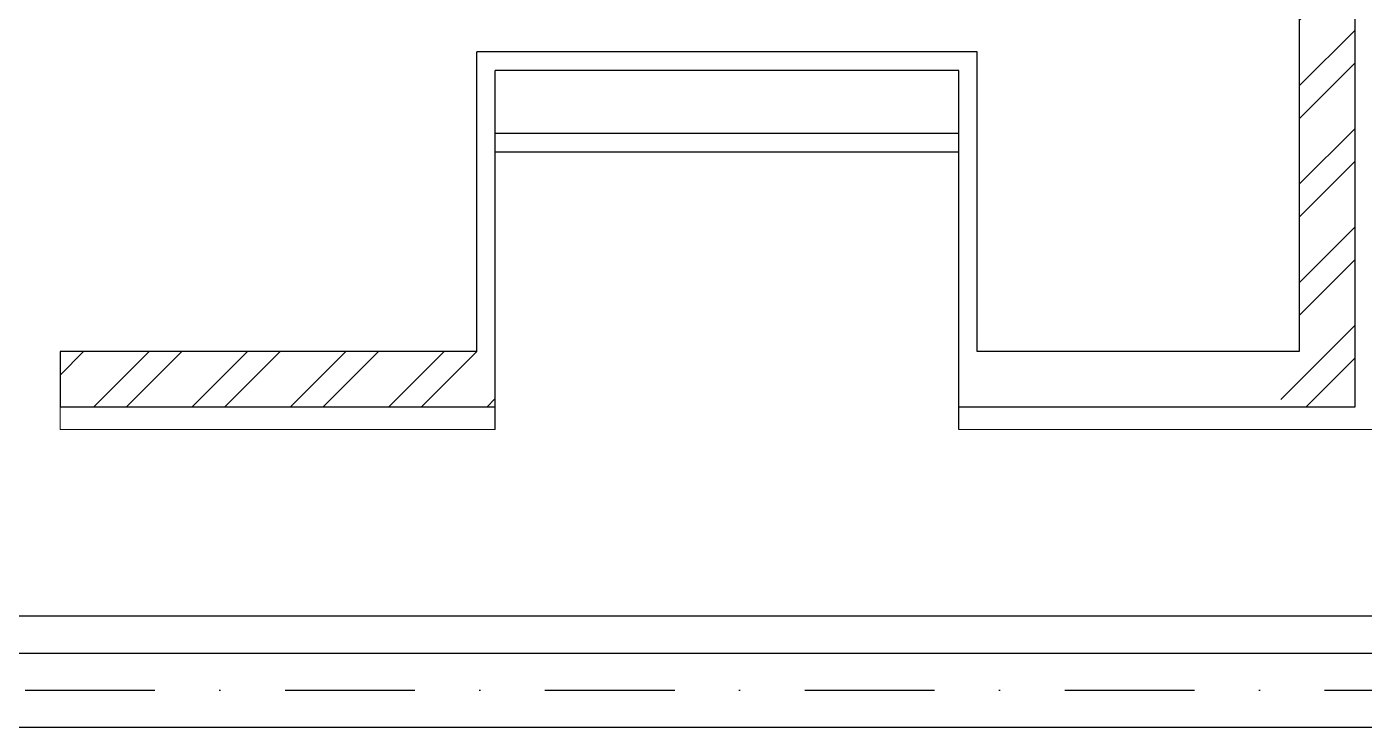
# Model space of a CAD drawing. Header units: inches. Extents: x 568069 to 582716, y 126565 to 132228.
# Drawn here: x 575949.7 to 576310.5, y 131027 to 131215.8 of the extents above; entities that cross this region are included whole.
import ezdxf

# ---------------------------------------------------------------- set-up
doc = ezdxf.new("R2010")
doc.units = ezdxf.units.IN
doc.header["$MEASUREMENT"] = 0
doc.linetypes.add('DASHDOT2', pattern=[0.5, 0.25, -0.125, 0, -0.125])
for name, color, linetype in [('L.V C.T', 6, 'Continuous'), ('support', 15, 'Continuous'), ('wall kanaf', 4, 'Continuous'), ('wall sofal', 1, 'Continuous'), ('win', 1, 'Continuous')]:
    doc.layers.add(name, color=color, linetype=linetype)

msp = doc.modelspace()

# ---------------------------------------------------------------- hatches: boundary and pattern name
at = {"layer": 'wall sofal'}
h = msp.add_hatch(dxfattribs=at)
h.set_pattern_fill('ANSI32', color=21, scale=50)
h.set_pattern_definition([(45, (34.352, -5.75), (-13.25825215, 13.25825215), []), (45, (43.191, -5.75), (-13.25825215, 13.25825215), [])])
h.paths.add_polyline_path([(576307.99, 131438.29), (575765.49, 131438.29), (575765.49, 131173.79), (575792.49, 131173.79), (575792.49, 131184.29), (575780.49, 131184.29), (575780.49, 131423.29), (576292.99, 131423.29), (576292.99, 131128.29), (576287.99, 131128.29), (576287.99, 131113.29), (576307.99, 131113.29)])
h.paths.add_polyline_path([(575829.99, 131184.29), (575792.49, 131184.29), (575792.49, 131173.79), (575806.85, 131173.79), (575819.49, 131173.79), (575819.49, 131146.79), (575829.99, 131146.79)], flags=17)
h.paths.add_polyline_path([(575838.73, 131113.29), (575838.73, 131128.29), (575829.99, 131128.29), (575829.99, 131146.79), (575819.49, 131146.79), (575819.49, 131119.79), (575819.49, 131113.29)])
h.paths.add_polyline_path([(576076.13, 131113.29), (576076.13, 131128.29), (575958.73, 131128.29), (575958.73, 131113.29)])

# ---------------------------------------------------------------- linework, layer by layer
at = {"layer": 'L.V C.T', "color": 2}
for p, q in [((575889.22, 131056.98), (581941.93, 131056.98)), ((575104.81, 131026.98), (576853.68, 131026.98))]:
    msp.add_line(p, q, dxfattribs=at)
at = {"layer": 'L.V C.T', "color": 5}
msp.add_line((575869.22, 131046.98), (576863.68, 131046.98), dxfattribs=at)
at = {"layer": 'L.V C.T', "linetype": 'DASHDOT2', "ltscale": 140}
msp.add_line((575879.22, 131036.98), (576873.68, 131036.98), dxfattribs=at)
at = {"layer": 'support'}
for p, q in [((576201.13, 131187.04), (576076.13, 131187.04)), ((576201.13, 131182.04), (576076.13, 131182.04))]:
    msp.add_line(p, q, dxfattribs=at)
at = {"layer": 'wall kanaf', "color": 21}
for p, q in [((576071.13, 131128.29), (576071.13, 131209.04)), ((576206.13, 131209.04), (576071.13, 131209.04)), ((576206.13, 131128.29), (576206.13, 131209.04)), ((576076.13, 131107.29), (576076.13, 131204.04)), ((576201.13, 131204.04), (576076.13, 131204.04)), ((576201.13, 131107.29), (576201.13, 131204.04))]:
    msp.add_line(p, q, dxfattribs=at)
at = {"layer": 'wall kanaf', "color": 21, "lineweight": 20}
for p, q in [((575958.73, 131113.29), (575958.73, 131107.29)), ((576076.13, 131107.29), (575958.73, 131107.29)), ((576201.13, 131107.29), (576313.99, 131107.29))]:
    msp.add_line(p, q, dxfattribs=at)
at = {"layer": 'wall sofal', "color": 21}
for p, q in [((576307.99, 131438.29), (576307.99, 131113.29)), ((576292.99, 131423.29), (576292.99, 131128.29)), ((576071.13, 131128.29), (575958.73, 131128.29)), ((575958.73, 131128.29), (575958.73, 131113.29)), ((576292.99, 131128.29), (576206.13, 131128.29)), ((576076.13, 131113.29), (575958.73, 131113.29)), ((576307.99, 131113.29), (576201.13, 131113.29))]:
    msp.add_line(p, q, dxfattribs=at)
at = {"layer": 'win', "color": 15}
for radius, end in [(1453.57, 167.91398), (1446.57, 167.91393)]:
    msp.add_arc((575402.66, 130774.1), radius, 53.43585, end, dxfattribs=at)

doc.saveas('drawing.dxf')
